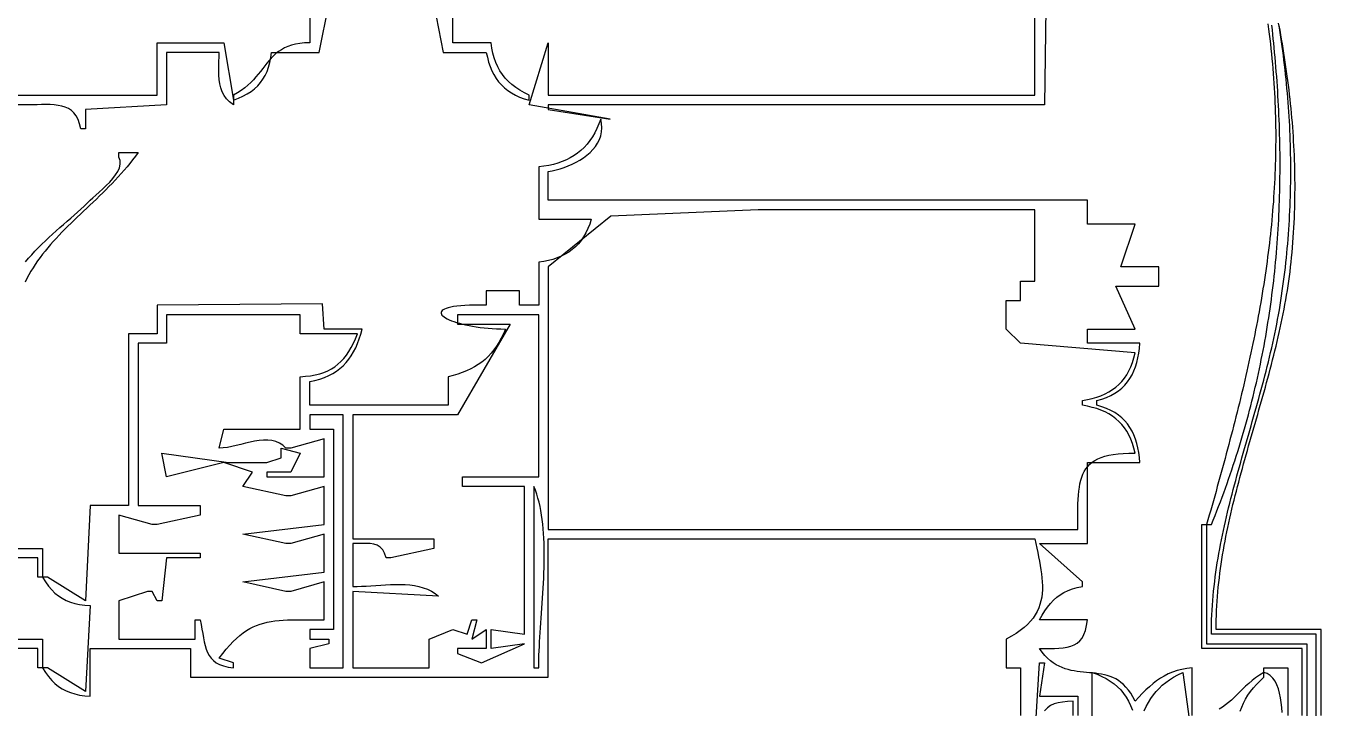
# Model space of a CAD drawing. Header units: metres. Extents: x 0 to 792, y 0 to 1224.
# Drawn here: x 292.5 to 564, y 366.5 to 509.5 of the extents above; entities that cross this region are included whole.
import ezdxf

# ---------------------------------------------------------------- set-up
doc = ezdxf.new("R2010")
doc.units = ezdxf.units.M

msp = doc.modelspace()

# ---------------------------------------------------------------- linework, layer by layer
for points in [[(507, 564), (506, 493), (402, 493), (402, 492), (415, 490), (398, 493), (402, 506), (402, 495), (504, 495), (504, 516)], [(352, 520), (352, 506), (350.903, 505.9633), (349.901, 505.864), (348.9864, 505.7058), (348.152, 505.4925), (347.3902, 505.228), (346.6938, 504.9159), (346.0551, 504.5602), (345.4669, 504.1645), (344.9217, 503.7327), (344.4122, 503.2685), (343.9308, 502.7758), (343.4702, 502.2583), (343.023, 501.7198), (342.5817, 501.1641), (342.1389, 500.595), (341.6873, 500.0163), (341.2194, 499.4317), (340.7278, 498.8451), (340.2051, 498.2603), (339.6438, 497.681), (339.0366, 497.111), (338.376, 496.5541), (337.6546, 496.0141), (336.8651, 495.4948), (336, 495), (336, 494), (337.0437, 494.3912), (338.0063, 494.8222), (338.89, 495.2954), (339.6967, 495.8133), (340.4287, 496.3784), (341.088, 496.9933), (341.6768, 497.6603), (342.1971, 498.382), (342.6511, 499.1608), (343.0409, 499.9994), (343.3686, 500.9), (343.6362, 501.8654), (343.846, 502.8978), (344, 504), (354, 504), (356, 514)], [(378, 514), (380, 504), (389, 504), (389.2281, 502.9601), (389.5004, 501.9727), (389.8189, 501.038), (390.1856, 500.1562), (390.6027, 499.3274), (391.0722, 498.5519), (391.5962, 497.8299), (392.1767, 497.1615), (392.816, 496.5469), (393.516, 495.9863), (394.2788, 495.4799), (395.1065, 495.0279), (396.0012, 494.6304), (396.965, 494.2877), (398, 494), (398, 495), (396.9912, 495.5078), (396.0534, 496.0499), (395.1856, 496.6282), (394.3868, 497.2449), (393.6563, 497.9023), (392.9931, 498.6024), (392.3962, 499.3474), (391.8648, 500.1394), (391.3979, 500.9806), (390.9947, 501.8732), (390.6542, 502.8193), (390.3755, 503.821), (390.1577, 504.8805), (390, 506), (382, 506), (382, 520)], [(552.8477, 509.945), (552.9889, 508.8932), (553.1233, 507.8444), (553.2511, 506.7986), (553.3722, 505.7558), (553.4868, 504.716), (553.5948, 503.679), (553.6964, 502.6448), (553.7915, 501.6134), (553.8803, 500.5847), (553.9628, 499.5587), (554.039, 498.5353), (554.109, 497.5144), (554.1728, 496.4961), (554.2305, 495.4803), (554.2821, 494.4669), (554.3277, 493.4559), (554.3674, 492.4472), (554.4012, 491.4408), (554.4291, 490.4366), (554.4512, 489.4346), (554.4675, 488.4347), (554.4782, 487.4369), (554.4832, 486.4411), (554.4826, 485.4473), (554.4764, 484.4555), (554.4648, 483.4655), (554.4477, 482.4774), (554.4253, 481.491), (554.3974, 480.5064), (554.3643, 479.5235), (554.326, 478.5422), (554.2825, 477.5624), (554.2338, 476.5843), (554.1801, 475.6076), (554.1213, 474.6323), (554.0575, 473.6585), (553.9888, 472.686), (553.9153, 471.7147), (553.8369, 470.7448), (553.7537, 469.776), (553.6658, 468.8083), (553.5732, 467.8418), (553.4761, 466.8763), (553.3743, 465.9117), (553.268, 464.9482), (553.1573, 463.9855), (553.0422, 463.0237), (552.9226, 462.0626), (552.7988, 461.1024), (552.6707, 460.1428), (552.5384, 459.1839), (552.402, 458.2255), (552.2614, 457.2678), (552.1168, 456.3105), (551.9682, 455.3537), (551.8156, 454.3973), (551.6592, 453.4412), (551.4988, 452.4854), (551.3347, 451.5299), (551.1669, 450.5746), (550.9953, 449.6195), (550.8201, 448.6645), (550.6413, 447.7095), (550.459, 446.7545), (550.2732, 445.7995), (550.0839, 444.8444), (549.8913, 443.8892), (549.6953, 442.9338), (549.496, 441.9781), (549.2936, 441.0222), (549.0879, 440.0659), (548.8791, 439.1092), (548.6672, 438.1521), (548.4523, 437.1945), (548.2344, 436.2364), (548.0136, 435.2777), (547.79, 434.3184), (547.5635, 433.3584), (547.3342, 432.3976), (547.1023, 431.4361), (546.8676, 430.4738), (546.6304, 429.5105), (546.3905, 428.5464), (546.1482, 427.5812), (545.9034, 426.6151), (545.6562, 425.6478), (545.4067, 424.6795), (545.1548, 423.7099), (544.9007, 422.7392), (544.6444, 421.7671), (544.3859, 420.7938), (544.1254, 419.819), (543.8628, 418.8429), (543.5982, 417.8653), (543.3316, 416.8861), (543.0632, 415.9054), (542.7929, 414.9231), (542.5208, 413.9391), (542.247, 412.9534), (541.9715, 411.9659), (541.6943, 410.9766), (541.4156, 409.9854), (541.1353, 408.9924), (540.8536, 407.9973), (540.5704, 407.0003), (540.2858, 406.0012), (540, 405), (541, 405), (541.3882, 405.9539), (541.7707, 406.9081), (542.1475, 407.8626), (542.5184, 408.8174), (542.8837, 409.7726), (543.2432, 410.728), (543.597, 411.6838), (543.9452, 412.6399), (544.2877, 413.5963), (544.6246, 414.5531), (544.9558, 415.5103), (545.2815, 416.4678), (545.6016, 417.4257), (545.9161, 418.3839), (546.2251, 419.3425), (546.5286, 420.3016), (546.8266, 421.261), (547.1191, 422.2208), (547.4062, 423.181), (547.6878, 424.1417), (547.964, 425.1028), (548.2348, 426.0643), (548.5003, 427.0262), (548.7603, 427.9886), (549.0151, 428.9514), (549.2645, 429.9147), (549.5086, 430.8785), (549.7475, 431.8427), (549.9811, 432.8074), (550.2094, 433.7726), (550.4326, 434.7383), (550.6505, 435.7045), (550.8632, 436.6712), (551.0709, 437.6384), (551.2733, 438.6062), (551.4707, 439.5744), (551.6629, 440.5432), (551.8501, 441.5126), (552.0322, 442.4825), (552.2092, 443.4529), (552.3813, 444.424), (552.5483, 445.3955), (552.7104, 446.3677), (552.8675, 447.3405), (553.0196, 448.3138), (553.1669, 449.2877), (553.3092, 450.2623), (553.4467, 451.2374), (553.5793, 452.2132), (553.707, 453.1896), (553.83, 454.1667), (553.9481, 455.1443), (554.0615, 456.1227), (554.17, 457.1017), (554.2739, 458.0813), (554.373, 459.0616), (554.4674, 460.0426), (554.5572, 461.0243), (554.6422, 462.0066), (554.7227, 462.9897), (554.7985, 463.9734), (554.8697, 464.9579), (554.9363, 465.9431), (554.9983, 466.929), (555.0558, 467.9157), (555.1088, 468.9031), (555.1573, 469.8912), (555.2013, 470.8801), (555.2408, 471.8697), (555.2759, 472.8601), (555.3065, 473.8513), (555.3328, 474.8433), (555.3547, 475.836), (555.3721, 476.8296), (555.3853, 477.8239), (555.3941, 478.8191), (555.3986, 479.815), (555.3989, 480.8118), (555.3948, 481.8095), (555.3865, 482.8079), (555.374, 483.8072), (555.3573, 484.8074), (555.3364, 485.8084), (555.3113, 486.8103), (555.2821, 487.813), (555.2487, 488.8167), (555.2113, 489.8212), (555.1697, 490.8266), (555.1241, 491.8329), (555.0744, 492.8401), (555.0207, 493.8482), (554.963, 494.8573), (554.9013, 495.8673), (554.8356, 496.8782), (554.766, 497.89), (554.6924, 498.9028), (554.615, 499.9166), (554.5336, 500.9313), (554.4484, 501.947), (554.3593, 502.9637), (554.2664, 503.9813), (554.1697, 505), (554.0803, 505.9137), (553.9878, 506.8386), (553.892, 507.774), (553.7925, 508.7194), (553.6891, 509.6742)], [(563, 364), (563, 382), (541, 382), (541.0062, 383.0208), (541.0246, 384.0378), (541.055, 385.0512), (541.097, 386.0611), (541.1504, 387.0675), (541.2149, 388.0706), (541.2902, 389.0704), (541.376, 390.0671), (541.472, 391.0607), (541.578, 392.0514), (541.6936, 393.0393), (541.8185, 394.0244), (541.9526, 395.0069), (542.0954, 395.9869), (542.2467, 396.9645), (542.4062, 397.9397), (542.5736, 398.9127), (542.7487, 399.8836), (542.9311, 400.8525), (543.1206, 401.8195), (543.3169, 402.7846), (543.5196, 403.7481), (543.7285, 404.7099), (543.9434, 405.6703), (544.1638, 406.6292), (544.3896, 407.5868), (544.6205, 408.5433), (544.8561, 409.4986), (545.0962, 410.453), (545.3405, 411.4064), (545.5886, 412.3591), (545.8404, 413.3111), (546.0955, 414.2625), (546.3537, 415.2134), (546.6146, 416.1639), (546.8779, 417.1141), (547.1435, 418.0642), (547.4109, 419.0142), (547.6799, 419.9642), (547.9503, 420.9144), (548.2216, 421.8648), (548.4937, 422.8155), (548.7663, 423.7667), (549.039, 424.7184), (549.3116, 425.6707), (549.5838, 426.6238), (549.8553, 427.5777), (550.1258, 428.5326), (550.395, 429.4886), (550.6627, 430.4456), (550.9285, 431.404), (551.1922, 432.3637), (551.4535, 433.3248), (551.7121, 434.2875), (551.9676, 435.2519), (552.2199, 436.2181), (552.4686, 437.1861), (552.7135, 438.1561), (552.9542, 439.1281), (553.1905, 440.1024), (553.4221, 441.0789), (553.6486, 442.0577), (553.8699, 443.0391), (554.0855, 444.0231), (554.2954, 445.0097), (554.499, 445.9991), (554.6962, 446.9914), (554.8867, 447.9868), (555.0702, 448.9852), (555.2463, 449.9868), (555.4149, 450.9917), (555.5756, 452), (555.7261, 452.9892), (555.8708, 453.9786), (556.0097, 454.9681), (556.1428, 455.9578), (556.2702, 456.9474), (556.3918, 457.9372), (556.5077, 458.927), (556.6179, 459.9169), (556.7225, 460.9068), (556.8213, 461.8966), (556.9145, 462.8865), (557.0021, 463.8764), (557.0841, 464.8663), (557.1605, 465.8561), (557.2313, 466.8459), (557.2965, 467.8356), (557.3562, 468.8252), (557.4104, 469.8147), (557.459, 470.8041), (557.5022, 471.7934), (557.5399, 472.7826), (557.5722, 473.7716), (557.599, 474.7604), (557.6204, 475.7491), (557.6364, 476.7376), (557.647, 477.7258), (557.6523, 478.7139), (557.6522, 479.7017), (557.6467, 480.6893), (557.636, 481.6766), (557.62, 482.6637), (557.5987, 483.6505), (557.5721, 484.6369), (557.5403, 485.6231), (557.5033, 486.6089), (557.4611, 487.5944), (557.4137, 488.5796), (557.3611, 489.5644), (557.3034, 490.5488), (557.2405, 491.5328), (557.1726, 492.5164), (557.0995, 493.4996), (557.0214, 494.4823), (556.9382, 495.4646), (556.8499, 496.4465), (556.7566, 497.4278), (556.6584, 498.4087), (556.5551, 499.3891), (556.4468, 500.3689), (556.3336, 501.3483), (556.2155, 502.3271), (556.0925, 503.3053), (555.9645, 504.283), (555.8317, 505.26), (555.694, 506.2365), (555.5514, 507.2124), (555.404, 508.1876), (555.2519, 509.1623), (555.0949, 510.1362)], [(564, 365), (564, 383), (542, 383), (542.006, 383.9952), (542.0238, 384.9879), (542.0533, 385.9781), (542.094, 386.966), (542.1458, 387.9516), (542.2083, 388.9349), (542.2814, 389.9161), (542.3647, 390.8951), (542.4579, 391.872), (542.5608, 392.847), (542.6731, 393.82), (542.7946, 394.7912), (542.925, 395.7606), (543.0639, 396.7282), (543.2112, 397.6942), (543.3666, 398.6586), (543.5297, 399.6214), (543.7004, 400.5828), (543.8784, 401.5428), (544.0633, 402.5014), (544.2549, 403.4587), (544.453, 404.4148), (544.6573, 405.3698), (544.8675, 406.3237), (545.0833, 407.2765), (545.3044, 408.2284), (545.5307, 409.1794), (545.7618, 410.1296), (545.9974, 411.079), (546.2374, 412.0277), (546.4813, 412.9758), (546.729, 413.9233), (546.9802, 414.8703), (547.2346, 415.8169), (547.4919, 416.7631), (547.7518, 417.709), (548.0142, 418.6546), (548.2787, 419.6), (548.5451, 420.5454), (548.813, 421.4907), (549.0822, 422.436), (549.3525, 423.3813), (549.6236, 424.3269), (549.8952, 425.2726), (550.167, 426.2186), (550.4388, 427.1649), (550.7102, 428.1116), (550.9811, 429.0588), (551.2512, 430.0065), (551.5201, 430.9549), (551.7876, 431.9038), (552.0535, 432.8535), (552.3175, 433.804), (552.5793, 434.7554), (552.8386, 435.7076), (553.0951, 436.6608), (553.3487, 437.6151), (553.599, 438.5705), (553.8457, 439.5271), (554.0886, 440.4849), (554.3275, 441.444), (554.5619, 442.4045), (554.7918, 443.3664), (555.0168, 444.3298), (555.2365, 445.2948), (555.4509, 446.2614), (555.6595, 447.2297), (555.8622, 448.1998), (556.0586, 449.1717), (556.2485, 450.1455), (556.4317, 451.1212), (556.6077, 452.0989), (556.7765, 453.0787), (556.9376, 454.0607), (557.0909, 455.0449), (557.236, 456.0313), (557.3727, 457.0201), (557.5008, 458.0113), (557.6199, 459.005), (557.7298, 460.0012), (557.8302, 461), (557.9267, 462.0483), (558.0159, 463.0934), (558.0977, 464.1353), (558.1722, 465.1741), (558.2395, 466.2098), (558.2997, 467.2425), (558.3528, 468.2723), (558.3989, 469.2991), (558.4381, 470.3231), (558.4705, 471.3443), (558.4962, 472.3628), (558.5151, 473.3787), (558.5275, 474.3919), (558.5333, 475.4025), (558.5327, 476.4107), (558.5257, 477.4164), (558.5124, 478.4197), (558.4929, 479.4207), (558.4672, 480.4195), (558.4355, 481.416), (558.3977, 482.4103), (558.3541, 483.4026), (558.3045, 484.3928), (558.2493, 485.381), (558.1883, 486.3673), (558.1217, 487.3517), (558.0495, 488.3343), (557.9719, 489.3151), (557.8889, 490.2943), (557.8005, 491.2718), (557.707, 492.2477), (557.6082, 493.222), (557.5044, 494.1949), (557.3955, 495.1664), (557.2818, 496.1365), (557.1631, 497.1053), (557.0397, 498.0729), (556.9115, 499.0393), (556.7787, 500.0045), (556.6413, 500.9687), (556.4995, 501.9318), (556.3532, 502.894), (556.2027, 503.8552), (556.0478, 504.8157), (555.8888, 505.7753), (555.7256, 506.7342), (555.5584, 507.6924), (555.3873, 508.65), (555.2123, 509.607)], [(230, 495), (320, 495), (320, 506), (334, 506), (336, 494), (336, 493), (335.1974, 493.6041), (334.5449, 494.2684), (334.0277, 494.9875), (333.6306, 495.756), (333.3388, 496.5684), (333.1374, 497.4194), (333.0113, 498.3035), (332.9456, 499.2152), (332.9254, 500.1493), (332.9356, 501.1002), (332.9615, 502.0626), (332.9879, 503.031), (333, 504), (322, 504), (322, 493), (305, 492), (305, 488), (304, 488), (303.7679, 489.0381), (303.4487, 489.9257), (303.0478, 490.6742), (302.571, 491.2952), (302.024, 491.8001), (301.4125, 492.2007), (300.7421, 492.5083), (300.0186, 492.7345), (299.2476, 492.8909), (298.4349, 492.989), (297.5861, 493.0404), (296.7069, 493.0565), (295.803, 493.049), (294.8801, 493.0294), (293.9438, 493.0092), (293, 493), (260, 493)], [(413, 490), (412.6245, 488.9859), (412.2076, 488.0287), (411.7495, 487.1279), (411.2502, 486.2828), (410.7099, 485.493), (410.1286, 484.7579), (409.5066, 484.0769), (408.8438, 483.4495), (408.1404, 482.8751), (407.3964, 482.3532), (406.6121, 481.8831), (405.7875, 481.4645), (404.9227, 481.0966), (404.0179, 480.779), (403.0731, 480.5111), (402.0884, 480.2923), (401.064, 480.1221), (400, 480), (400, 469), (411, 469), (410.6819, 467.9949), (410.3118, 467.0521), (409.8901, 466.1707), (409.4175, 465.3502), (408.8947, 464.5898), (408.3221, 463.8889), (407.7005, 463.2467), (407.0304, 462.6627), (406.3126, 462.136), (405.5475, 461.6661), (404.7358, 461.2523), (403.8781, 460.8938), (402.9751, 460.59), (402.0273, 460.3402), (401.0354, 460.1438), (400, 460), (400, 451), (396, 451), (396, 454), (389, 454), (389, 451), (387.7318, 451.0161), (386.5647, 451.0109), (385.4963, 450.9854), (384.5242, 450.9407), (383.6461, 450.878), (382.8596, 450.7983), (382.1624, 450.7029), (381.5522, 450.5928), (381.0266, 450.4691), (380.5833, 450.3329), (380.2199, 450.1855), (379.9341, 450.0278), (379.7236, 449.861), (379.586, 449.6863), (379.519, 449.5047), (379.5202, 449.3174), (379.5874, 449.1254), (379.7181, 448.93), (379.91, 448.7322), (380.1608, 448.5331), (380.4681, 448.3339), (380.8296, 448.1357), (381.243, 447.9395), (381.7059, 447.7466), (382.216, 447.5581), (382.7709, 447.3749), (383.3683, 447.1984), (384.0059, 447.0295), (384.6812, 446.8695), (385.3921, 446.7194), (386.1361, 446.5803), (386.9109, 446.4534), (387.7141, 446.3398), (388.5434, 446.2406), (389.3966, 446.157), (390.2711, 446.09), (391.1648, 446.0407), (392.0751, 446.0103), (393, 446), (392.5797, 445.001), (392.1298, 444.0649), (391.6491, 443.1892), (391.1362, 442.3718), (390.59, 441.6103), (390.0094, 440.9025), (389.393, 440.246), (388.7397, 439.6385), (388.0483, 439.0778), (387.3176, 438.5615), (386.5463, 438.0874), (385.7333, 437.6532), (384.8773, 437.2566), (383.9772, 436.8952), (383.0318, 436.5669), (382.0397, 436.2692), (381, 436), (381, 430), (352, 430), (352, 435), (353.0958, 435.2311), (354.1238, 435.514), (355.0865, 435.8488), (355.986, 436.2353), (356.8248, 436.6737), (357.6052, 437.1641), (358.3294, 437.7065), (358.9999, 438.3008), (359.619, 438.9473), (360.189, 439.6459), (360.7122, 440.3967), (361.1909, 441.1997), (361.6276, 442.055), (362.0245, 442.9626), (362.384, 443.9226), (362.7084, 444.9351), (363, 446), (355, 446), (354.6644, 451.3086), (320, 451), (320, 445), (314, 445), (314, 409), (306, 409), (305, 389), (297, 394), (296, 394), (296.6085, 393.0062), (297.2403, 392.1202), (297.9007, 391.3366), (298.5948, 390.65), (299.3281, 390.0549), (300.1057, 389.5461), (300.933, 389.118), (301.8153, 388.7653), (302.7578, 388.4825), (303.7659, 388.2643), (304.8449, 388.1052), (306, 388), (305, 370), (297, 375), (296, 375), (296.6085, 374.0062), (297.2403, 373.1202), (297.9007, 372.3366), (298.5948, 371.65), (299.3281, 371.0549), (300.1057, 370.5461), (300.933, 370.118), (301.8153, 369.7653), (302.7578, 369.4825), (303.7659, 369.2643), (304.8449, 369.1052), (306, 369), (306, 379), (327, 379), (327, 373), (402, 373), (402, 402), (504, 402), (504.1977, 401.0303), (504.3968, 400.0752), (504.5935, 399.1347), (504.7834, 398.209), (504.9627, 397.2979), (505.1273, 396.4014), (505.2731, 395.5197), (505.396, 394.6528), (505.4921, 393.8005), (505.5572, 392.963), (505.5873, 392.1403), (505.5783, 391.3324), (505.5262, 390.5393), (505.427, 389.761), (505.2765, 388.9975), (505.0707, 388.2489), (504.8057, 387.5152), (504.4772, 386.7964), (504.0813, 386.0925), (503.6139, 385.4035), (503.071, 384.7295), (502.4485, 384.0704), (501.7423, 383.4263), (500.9484, 382.7972), (500.0628, 382.1831), (499.0813, 381.584), (498, 381), (498, 375), (501, 375), (501, 365)], [(537, 365), (537, 375), (535.8658, 374.8498), (534.8036, 374.642), (533.806, 374.3774), (532.8655, 374.0571), (531.9751, 373.6819), (531.1272, 373.253), (530.3146, 372.7712), (529.53, 372.2375), (528.766, 371.6529), (528.0154, 371.0183), (527.2708, 370.3347), (526.5249, 369.6032), (525.7704, 368.8246), (525, 368), (524.5544, 368.8631), (524.0891, 369.6343), (523.605, 370.3193), (523.1033, 370.9234), (522.585, 371.4523), (522.051, 371.9115), (521.5025, 372.3066), (520.9405, 372.6431), (520.366, 372.9265), (519.7801, 373.1625), (519.1838, 373.3565), (518.5782, 373.514), (517.9642, 373.6408), (517.3431, 373.7422), (516.7156, 373.8239), (516.0831, 373.8913), (515.4464, 373.9501), (514.8065, 374.0058), (514.1647, 374.0639), (513.5218, 374.13), (512.879, 374.2096), (512.2373, 374.3083), (511.5977, 374.4317), (510.9612, 374.5852), (510.329, 374.7744), (509.702, 375.0048), (509.0813, 375.2821), (508.4679, 375.6118), (507.8629, 375.9993), (507.2673, 376.4504), (506.6822, 376.9704), (506.1085, 377.565), (505.5475, 378.2396), (505, 379), (506.0746, 378.9979), (507.1071, 378.9986), (508.0937, 379.0146), (509.0307, 379.0586), (509.9145, 379.1431), (510.7412, 379.2809), (511.5071, 379.4845), (512.2085, 379.7666), (512.8418, 380.1399), (513.403, 380.6168), (513.8887, 381.2102), (514.2949, 381.9325), (514.618, 382.7965), (514.8543, 383.8148), (515, 385), (505, 385), (505.5383, 385.9803), (506.0889, 386.8842), (506.6594, 387.7129), (507.2578, 388.4676), (507.8921, 389.1497), (508.5702, 389.7605), (509.2999, 390.3012), (510.0891, 390.7732), (510.9459, 391.1778), (511.878, 391.5163), (512.8934, 391.7899), (514, 392), (514, 393), (505, 401), (515, 401), (515, 418), (526, 418), (525.9188, 419.0634), (525.791, 420.0889), (525.6148, 421.075), (525.3881, 422.0205), (525.1093, 422.924), (524.7763, 423.7841), (524.3873, 424.5995), (523.9403, 425.3689), (523.4336, 426.0909), (522.8651, 426.7641), (522.2331, 427.3873), (521.5356, 427.9591), (520.7707, 428.4782), (519.9366, 428.9431), (519.0314, 429.3526), (518.0531, 429.7053), (517, 430), (517, 431), (518.0531, 431.2946), (519.0314, 431.6473), (519.9366, 432.0568), (520.7707, 432.5217), (521.5356, 433.0408), (522.2331, 433.6126), (522.8651, 434.2358), (523.4336, 434.909), (523.9403, 435.631), (524.3873, 436.4004), (524.7763, 437.2158), (525.1093, 438.0759), (525.3881, 438.9794), (525.6148, 439.9249), (525.791, 440.911), (525.9188, 441.9365), (526, 443), (515, 443), (515, 446), (525, 446), (521, 455), (530, 455), (530, 459), (522, 459), (525, 468), (515, 468), (515, 473), (402, 473), (402, 479), (402.806, 479.148), (403.6352, 479.3406), (404.4792, 479.5773), (405.3297, 479.8577), (406.1782, 480.1815), (407.0166, 480.5483), (407.8363, 480.9578), (408.6291, 481.4096), (409.3866, 481.9034), (410.1004, 482.4387), (410.7622, 483.0152), (411.3637, 483.6327), (411.8964, 484.2906), (412.3521, 484.9887), (412.7223, 485.7265), (412.9988, 486.5038), (413.1731, 487.3201), (413.237, 488.1752), (413.1821, 489.0686), (413, 490)], [(292.4055, 460.0688), (293.046, 460.8309), (293.7133, 461.5823), (294.4041, 462.3235), (295.1152, 463.0546), (295.8434, 463.776), (296.5854, 464.4878), (297.3379, 465.1904), (298.0976, 465.8841), (298.8613, 466.569), (299.6257, 467.2456), (300.3876, 467.914), (301.1437, 468.5745), (301.8908, 469.2273), (302.6255, 469.8729), (303.3446, 470.5114), (304.0449, 471.143), (304.723, 471.7682), (305.3758, 472.3871), (306, 473), (306.5417, 473.5171), (307.1759, 474.09), (307.8738, 474.7115), (308.6064, 475.3743), (309.345, 476.0711), (310.0605, 476.7947), (310.7242, 477.5378), (311.3072, 478.2932), (311.7805, 479.0536), (312.1153, 479.8117), (312.2827, 480.5603), (312.2539, 481.2921), (312, 482), (312, 483), (316, 483), (315.4445, 482.2296), (314.8745, 481.4737), (314.2909, 480.7313), (313.6948, 480.0018), (313.0871, 479.2844), (312.469, 478.5783), (311.8413, 477.8827), (311.2051, 477.1968), (310.5613, 476.52), (309.911, 475.8513), (309.2553, 475.1901), (308.595, 474.5356), (307.9312, 473.8871), (307.2648, 473.2436), (306.597, 472.6045), (305.9287, 471.9691), (305.2609, 471.3364), (304.5946, 470.7058), (303.9308, 470.0766), (303.2705, 469.4478), (302.6148, 468.8188), (301.9645, 468.1888), (301.3208, 467.557), (300.6846, 466.9226), (300.0569, 466.285), (299.4388, 465.6432), (298.8312, 464.9966), (298.2351, 464.3443), (297.6516, 463.6857), (297.0817, 463.0198), (296.5262, 462.3461), (295.9864, 461.6636), (295.4631, 460.9716), (294.9573, 460.2694), (294.4701, 459.5562), (294.0025, 458.8312), (293.5554, 458.0936), (293.1299, 457.3427), (292.727, 456.5777), (292.3477, 455.7979)], [(402, 459), (402, 404), (513, 404), (512.9992, 405.1636), (512.9993, 406.2804), (513.0038, 407.3508), (513.0163, 408.375), (513.0404, 409.3534), (513.0797, 410.2864), (513.1376, 411.1743), (513.2179, 412.0173), (513.324, 412.816), (513.4595, 413.5705), (513.628, 414.2813), (513.833, 414.9487), (514.0782, 415.573), (514.3671, 416.1545), (514.7033, 416.6937), (515.0903, 417.1908), (515.5317, 417.6462), (516.0312, 418.0603), (516.5921, 418.4333), (517.2182, 418.7656), (517.913, 419.0575), (518.6801, 419.3095), (519.523, 419.5217), (520.4453, 419.6947), (521.4506, 419.8286), (522.5424, 419.9239), (523.7243, 419.9809), (525, 420), (524.7575, 421.0378), (524.4623, 422.0131), (524.1148, 422.9272), (523.7154, 423.7812), (523.2646, 424.5765), (522.7628, 425.3144), (522.2104, 425.996), (521.6078, 426.6227), (520.9556, 427.1957), (520.2541, 427.7163), (519.5037, 428.1858), (518.7049, 428.6055), (517.8582, 428.9765), (516.9639, 429.3002), (516.0224, 429.5778), (515.0343, 429.8106), (514, 430), (514, 431), (515.0343, 431.1893), (516.0224, 431.4221), (516.9639, 431.6997), (517.8582, 432.0234), (518.7049, 432.3944), (519.5037, 432.814), (520.2541, 433.2835), (520.9556, 433.8042), (521.6078, 434.3772), (522.2104, 435.0039), (522.7628, 435.6855), (523.2646, 436.4233), (523.7154, 437.2186), (524.1148, 438.0727), (524.4623, 438.9867), (524.7575, 439.9621), (525, 441), (501, 443), (498, 446), (498, 452), (501, 452), (501, 456), (504, 456), (504, 471), (446, 471), (415.1435, 469.6821), (402, 459)], [(322, 449), (322, 443), (316, 443), (316, 409), (329, 409), (329, 407), (320, 405), (319, 405), (312, 407), (312, 399), (329, 399), (329, 398), (322, 398), (321, 389), (320, 389), (319, 391), (318, 391), (312, 389), (312, 381), (328, 381), (328, 385), (329, 385), (329.217, 384.0192), (329.4018, 383.0681), (329.5677, 382.1506), (329.7279, 381.2703), (329.8954, 380.4311), (330.0835, 379.6369), (330.3055, 378.8913), (330.5744, 378.1983), (330.9034, 377.5615), (331.3059, 376.9849), (331.7949, 376.4721), (332.3837, 376.0271), (333.0853, 375.6535), (333.9132, 375.3553), (334.8803, 375.1362), (336, 375), (336, 376), (333, 377), (333.7628, 377.9912), (334.5065, 378.898), (335.2341, 379.724), (335.949, 380.473), (336.6544, 381.1488), (337.3535, 381.7549), (338.0495, 382.2952), (338.7458, 382.7734), (339.4454, 383.1932), (340.1518, 383.5583), (340.868, 383.8724), (341.5974, 384.1393), (342.3431, 384.3627), (343.1084, 384.5463), (343.8966, 384.6938), (344.7109, 384.809), (345.5545, 384.8955), (346.4306, 384.9571), (347.3425, 384.9976), (348.2935, 385.0205), (349.2867, 385.0297), (350.3254, 385.0289), (351.4128, 385.0218), (352.5523, 385.0122), (353.7469, 385.0036), (355, 385), (355, 393), (348, 391), (347, 391), (338, 393), (355, 395), (355, 403), (348, 401), (347, 401), (338, 403), (355, 405), (355, 413), (348, 411), (347, 411), (338, 413), (340, 416), (334, 418), (322, 415), (321, 420), (335, 418), (342, 418), (343, 418), (346, 419), (346, 421), (350, 420), (348, 416), (343, 416), (343, 415), (355, 415), (355, 423), (348, 421), (347, 421), (346.346, 421.6259), (345.6305, 422.0933), (344.8603, 422.4183), (344.0424, 422.617), (343.1835, 422.7054), (342.2906, 422.6996), (341.3705, 422.6157), (340.4302, 422.4698), (339.4763, 422.278), (338.5159, 422.0563), (337.5558, 421.8209), (336.6028, 421.5877), (335.6639, 421.373), (334.7459, 421.1927), (333.8556, 421.063), (333, 421), (334, 425), (350, 425), (350, 436), (351.1154, 436.0834), (352.1652, 436.2152), (353.1523, 436.3969), (354.0795, 436.6298), (354.9498, 436.9156), (355.766, 437.2556), (356.531, 437.6513), (357.2477, 438.1043), (357.919, 438.6159), (358.5478, 439.1878), (359.1368, 439.8213), (359.6891, 440.5179), (360.2076, 441.2792), (360.695, 442.1065), (361.1542, 443.0014), (361.5883, 443.9654), (362, 445), (350, 445), (350, 449), (322, 449)], [(383, 449), (383, 447), (394, 447), (383, 428), (361, 428), (361, 402), (378, 402), (378, 400), (369, 398), (368, 398), (367.7012, 398.9869), (367.289, 399.7388), (366.7723, 400.2866), (366.1604, 400.6612), (365.4624, 400.8934), (364.6873, 401.0141), (363.8444, 401.0542), (362.9428, 401.0447), (361.9916, 401.0163), (361, 401), (361, 392), (361.9167, 392.0147), (362.8651, 392.0546), (363.84, 392.1127), (364.8366, 392.1823), (365.8498, 392.2567), (366.8747, 392.329), (367.9063, 392.3924), (368.9397, 392.4403), (369.9698, 392.4658), (370.9917, 392.4622), (372.0005, 392.4226), (372.9911, 392.3404), (373.9586, 392.2086), (374.898, 392.0207), (375.8044, 391.7697), (376.6727, 391.4489), (377.4981, 391.0515), (378.2755, 390.5708), (379, 390), (361, 391), (361, 375), (377, 375), (377, 381), (382, 383), (385, 382), (386, 385), (387, 385), (386, 381), (389, 383), (389, 379), (383, 379), (383, 378), (388, 376), (397, 380), (390, 379), (390, 383), (397, 382), (397, 413), (384, 413), (384, 415), (400, 415), (400, 449), (383, 449)], [(352, 428), (352, 425), (357, 425), (357, 383), (352, 383), (352, 381), (356, 381), (356, 380), (352, 379), (352, 375), (359, 375), (359, 428), (352, 428)], [(399, 413), (399, 375), (400, 375), (400.0061, 375.8511), (400.0239, 376.7252), (400.0521, 377.6208), (400.0898, 378.5367), (400.1359, 379.4715), (400.1892, 380.4238), (400.2488, 381.3924), (400.3135, 382.376), (400.3823, 383.3731), (400.4541, 384.3824), (400.5277, 385.4027), (400.6022, 386.4326), (400.6765, 387.4707), (400.7495, 388.5157), (400.82, 389.5664), (400.8871, 390.6213), (400.9497, 391.6792), (401.0066, 392.7386), (401.0569, 393.7983), (401.0994, 394.857), (401.133, 395.9133), (401.1567, 396.9658), (401.1694, 398.0133), (401.1701, 399.0545), (401.1576, 400.0879), (401.1309, 401.1122), (401.0888, 402.1262), (401.0304, 403.1285), (400.9546, 404.1177), (400.8603, 405.0925), (400.7463, 406.0517), (400.6117, 406.9938), (400.4553, 407.9176), (400.2761, 408.8217), (400.0729, 409.7047), (399.8448, 410.5654), (399.5907, 411.4024), (399.3094, 412.2143), (399, 413)], [(560, 365), (560, 379), (539, 379), (539, 405), (540, 405), (540, 380), (561, 380), (561, 364)], [(280, 400), (296, 400), (296, 394), (295, 394), (295, 398), (260, 398)], [(260, 381), (296, 381), (296, 375), (295, 375), (295, 379), (237, 379)], [(504, 360), (505, 376), (506, 376), (505, 369), (513, 369), (513, 365)], [(555.8277, 365.5848), (555.7502, 366.6314), (555.6397, 367.669), (555.4894, 368.6818), (555.2921, 369.654), (555.0406, 370.57), (554.7281, 371.4139), (554.3472, 372.1699), (553.8911, 372.8223), (553.3525, 373.3553), (552.7245, 373.7531), (552, 374), (552, 375), (557, 375), (557, 365)], [(516, 360), (516, 374), (517.0491, 373.6108), (518.0329, 373.1798), (518.9519, 372.705), (519.8069, 372.1843), (520.5987, 371.6156), (521.328, 370.9969), (521.9956, 370.3261), (522.602, 369.6012), (523.1482, 368.8201), (523.6348, 367.9808), (524.0625, 367.0812), (524.4321, 366.1192)], [(526.9005, 365.9741), (527.3611, 366.8772), (527.8378, 367.7282), (528.3374, 368.5298), (528.8668, 369.285), (529.4329, 369.9966), (530.0425, 370.6676), (530.7026, 371.3007), (531.42, 371.899), (532.2015, 372.4651), (533.0541, 373.0021), (533.9846, 373.5127), (535, 374), (538, 352)], [(547.034, 365.8911), (547.3643, 366.7541), (547.7451, 367.5915), (548.1787, 368.4064), (548.6669, 369.202), (549.2119, 369.9814), (549.8156, 370.7478), (550.4802, 371.5042), (551.2076, 372.2539), (552, 373), (552, 374), (551.1046, 373.4542), (550.2825, 372.8869), (549.524, 372.3031), (548.8194, 371.7083), (548.1591, 371.1077), (547.5334, 370.5066), (546.9327, 369.9103), (546.3473, 369.324), (545.7676, 368.7531), (545.1838, 368.2029), (544.5863, 367.6786), (543.9656, 367.1855), (543.3118, 366.7289), (542.6153, 366.3142)], [(512, 365), (512, 368), (510.8423, 367.9053), (509.8055, 367.7956), (508.8785, 367.6399), (508.0503, 367.4071), (507.3096, 367.0661), (506.6453, 366.5859), (506.0464, 365.9355)]]:
    msp.add_lwpolyline(points)

doc.saveas('drawing.dxf')
